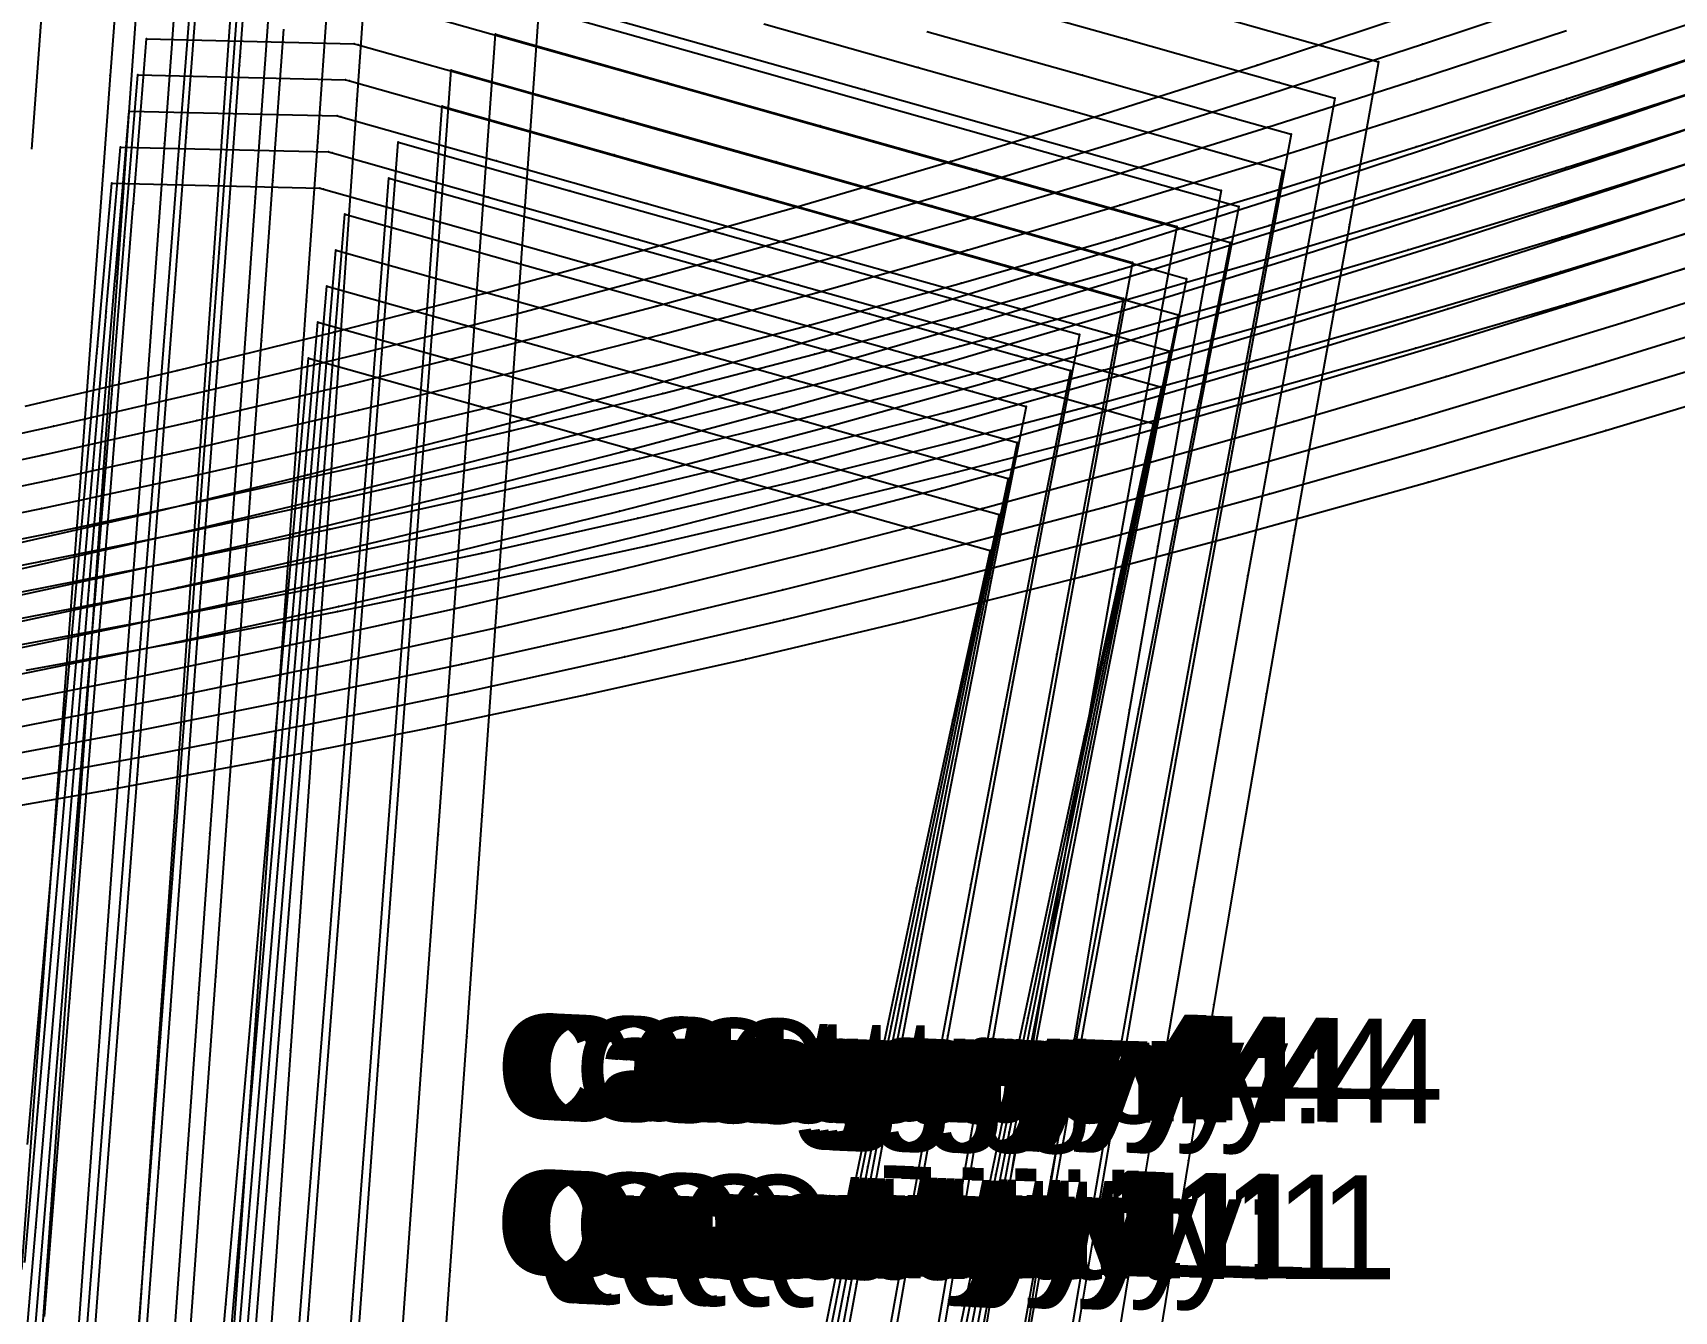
# Model space of a CAD drawing. Extents: x -2408 to 1029, y -526 to 2095.
# Drawn here: x -564.9 to -407.2, y 302.7 to 425.4 of the extents above; entities that cross this region are included whole.
import ezdxf

# ---------------------------------------------------------------- set-up
doc = ezdxf.new("R2010")
doc.units = 0

# ---------------------------------------------------------------- blocks, each defined once
blk = doc.blocks.new(' -30')
at = {"layer": '1'}
for points in [[(-558.667414, 537.089756), (-543.569914, 539.84678), (-528.749644, 542.724333), (-513.751022, 545.815439), (-499.001795, 549.037525), (-484.120965, 552.4791), (-469.455603, 556.064147), (-454.548477, 559.909352), (-439.976174, 563.854919), (-425.180316, 568.021698), (-410.684444, 572.239876), (-396.225231, 576.580882)], [(-49.17873, -110.617033), (-47.835445, -95.310271), (-46.482034, -79.888139), (-45.152162, -64.734236), (-43.79875, -49.312103), (-42.510219, -34.62929), (-42.453512, -33.983098), (-41.078372, -18.313364), (-21.078281, -18.77474), (-20.729411, -18.873252), (-5.712415, -23.113672), (8.657846, -27.17147), (24.045724, -31.516618), (38.944717, -35.723718), (53.244892, -39.761726), (58.995695, -41.385608), (55.712284, -56.319043), (55.553718, -57.041411), (52.400647, -71.40551), (49.123976, -86.499545), (45.992353, -101.231531), (42.847108, -116.353581), (39.802732, -131.2755)]]:
    blk.add_lwpolyline(points, dxfattribs=at)
at = {"layer": '14'}
for points in [[(-566.165581, 522.900442), (-550.766837, 525.602311), (-535.40286, 528.474811), (-520.076764, 531.522738), (-504.791664, 534.750885), (-489.550692, 538.164042), (-474.356923, 541.76701), (-457.184765, 546.089388), (-442.170355, 550.084343), (-423.963504, 555.161139), (-406.897577, 560.120217), (-391.526947, 564.736521)], [(-31.732823, -144.257242), (-30.126929, -125.958065), (-28.588957, -108.432862), (-27.148019, -92.013359), (-25.428021, -72.413963), (-24.001278, -56.156209), (-22.153337, -35.098901), (-22.153361, -35.098894), (-22.153337, -35.098901), (-5.634128, -39.763508), (9.044638, -43.908421), (24.023077, -48.137954), (38.173427, -52.133656), (43.310251, -53.584166), (43.310251, -53.584166), (39.721505, -69.858313), (36.244112, -85.989497), (32.995529, -101.350815), (29.413695, -118.63581), (26.177079, -134.609324)]]:
    blk.add_lwpolyline(points, dxfattribs=at)
at = {"layer": '2'}
for p in [(-41.078372, -18.313364), (-21.078281, -18.77474), (-22.153361, -35.098894), (58.995695, -41.385608), (43.310251, -53.584166)]:
    blk.add_point(p, dxfattribs=at)
at = {"layer": '3'}
for p in [(-410.684444, 572.239876), (-425.180316, 568.021698), (-439.976174, 563.854919), (-454.548477, 559.909352), (-406.897577, 560.120217), (-469.455603, 556.064147), (-423.963504, 555.161139), (-484.120965, 552.4791), (-499.001795, 549.037525), (-442.170355, 550.084343), (-513.751022, 545.815439), (-457.184765, 546.089388), (-528.749644, 542.724333), (-474.356923, 541.76701), (-543.569914, 539.84678), (-489.550692, 538.164042), (-504.791664, 534.750885), (-520.076764, 531.522738), (-535.40286, 528.474811), (-550.766837, 525.602311), (-20.729411, -18.873252), (-5.712415, -23.113672), (8.657846, -27.17147), (24.045724, -31.516618), (-42.510219, -34.62929), (-42.453512, -33.983098), (-22.153337, -35.098901), (-22.153337, -35.098901), (38.944717, -35.723718), (-5.634128, -39.763508), (53.244892, -39.761726), (9.044638, -43.908421), (24.023077, -48.137954), (-43.79875, -49.312103), (38.173427, -52.133656), (43.310251, -53.584166), (-24.001278, -56.156209), (55.712284, -56.319043), (55.553718, -57.041411), (-45.152162, -64.734236), (39.721505, -69.858313), (-25.428021, -72.413963), (52.400647, -71.40551), (-46.482034, -79.888139), (36.244112, -85.989497), (49.123976, -86.499545), (-27.148019, -92.013359), (-47.835445, -95.310271), (32.995529, -101.350815), (45.992353, -101.231531), (-28.588957, -108.432862), (42.847108, -116.353581), (29.413695, -118.63581), (-30.126929, -125.958065)]:
    blk.add_point(p, dxfattribs=at)
at = {"layer": '4'}
for p in [(-20.729411, -18.873252), (-42.510219, -34.62929), (-22.153337, -35.098901), (-22.153337, -35.098901), (43.310251, -53.584166), (55.553718, -57.041411)]:
    blk.add_point(p, dxfattribs=at)
at = {"layer": '1'}
for s, p in [('Category: 4', (-4.19101, -108.154008)), ('Quantity: 1', (-4.19101, -123.154008))]:
    blk.add_text(s, height=10, dxfattribs=at).set_placement(p)
blk = doc.blocks.new(' -31')
at = {"layer": '1'}
for points in [[(-559.979017, 539.387488), (-544.915761, 542.200264), (-529.85457, 545.188645), (-514.889655, 548.337808), (-499.902464, 551.677656), (-484.878721, 555.219943), (-469.97898, 558.931053), (-455.304402, 562.781466), (-440.500104, 566.855428), (-425.978798, 571.006232), (-411.251189, 575.350242), (-396.56392, 579.82764)], [(-50.266034, -121.902688), (-48.955041, -106.593432), (-47.651656, -91.37302), (-46.340662, -76.063769), (-45.050275, -60.995155), (-43.739282, -45.685904), (-42.492294, -31.124077), (-42.445113, -30.573126), (-41.094108, -14.796619), (-21.104579, -15.257857), (-20.747859, -15.358585), (-5.757848, -19.591386), (8.653214, -23.660706), (24.034585, -28.004016), (38.941121, -32.213245), (53.228509, -36.247642), (58.940167, -37.86047), (55.740627, -52.753525), (55.572562, -53.537273), (52.414447, -68.264418), (49.233438, -83.265534), (46.084742, -98.431307), (43.032189, -113.459165), (40.081799, -128.259863)]]:
    blk.add_lwpolyline(points, dxfattribs=at)
at = {"layer": '14'}
for points in [[(-562.878326, 525.966201), (-547.394831, 528.798939), (-531.94806, 531.806631), (-516.541131, 534.993468), (-501.177216, 538.363629), (-485.859486, 541.921293), (-470.59106, 545.670651), (-454.24103, 549.918212), (-439.194003, 554.031898), (-424.584246, 558.187979), (-407.376708, 563.262602), (-391.867228, 567.987858)], [(-31.729988, -143.603458), (-30.122022, -124.82628), (-28.582067, -106.843302), (-27.139269, -89.994898), (-25.417053, -69.883554), (-23.98847, -53.201133), (-22.13814, -31.593735), (-22.138169, -31.593728), (-22.13814, -31.593735), (-5.618935, -36.258343), (9.059831, -40.403255), (24.03827, -44.632788), (38.188618, -48.628489), (43.325438, -50.078998), (43.325438, -50.078998), (39.718999, -66.82011), (36.22627, -83.413758), (32.964816, -99.215163), (29.899397, -114.353077), (26.672214, -130.625452)]]:
    blk.add_lwpolyline(points, dxfattribs=at)
at = {"layer": '2'}
for p in [(-41.094108, -14.796619), (-21.104579, -15.257857), (-22.138169, -31.593728), (58.940167, -37.86047), (43.325438, -50.078998)]:
    blk.add_point(p, dxfattribs=at)
at = {"layer": '3'}
for p in [(-411.251189, 575.350242), (-425.978798, 571.006232), (-440.500104, 566.855428), (-407.376708, 563.262602), (-455.304402, 562.781466), (-469.97898, 558.931053), (-424.584246, 558.187979), (-484.878721, 555.219943), (-439.194003, 554.031898), (-499.902464, 551.677656), (-454.24103, 549.918212), (-514.889655, 548.337808), (-470.59106, 545.670651), (-529.85457, 545.188645), (-544.915761, 542.200264), (-485.859486, 541.921293), (-501.177216, 538.363629), (-516.541131, 534.993468), (-531.94806, 531.806631), (-547.394831, 528.798939), (-20.747859, -15.358585), (-5.757848, -19.591386), (8.653214, -23.660706), (24.034585, -28.004016), (-42.492294, -31.124077), (-42.445113, -30.573126), (-22.13814, -31.593735), (-22.13814, -31.593735), (38.941121, -32.213245), (-5.618935, -36.258343), (53.228509, -36.247642), (9.059831, -40.403255), (-43.739282, -45.685904), (24.03827, -44.632788), (38.188618, -48.628489), (43.325438, -50.078998), (-23.98847, -53.201133), (55.572562, -53.537273), (55.740627, -52.753525), (-45.050275, -60.995155), (39.718999, -66.82011), (52.414447, -68.264418), (-25.417053, -69.883554), (-46.340662, -76.063769), (36.22627, -83.413758), (49.233438, -83.265534), (-47.651656, -91.37302), (-27.139269, -89.994898), (32.964816, -99.215163), (46.084742, -98.431307), (-48.955041, -106.593432), (-28.582067, -106.843302), (43.032189, -113.459165), (29.899397, -114.353077), (-30.122022, -124.82628)]:
    blk.add_point(p, dxfattribs=at)
at = {"layer": '4'}
for p in [(-20.747859, -15.358585), (-42.492294, -31.124077), (-22.13814, -31.593735), (-22.13814, -31.593735), (43.325438, -50.078998), (55.572562, -53.537273)]:
    blk.add_point(p, dxfattribs=at)
at = {"layer": '1'}
for s, p in [('Category: 4', (-4.208977, -108.146906)), ('Quantity: 1', (-4.208977, -123.146906))]:
    blk.add_text(s, height=10, dxfattribs=at).set_placement(p)
blk = doc.blocks.new(' -32')
at = {"layer": '1'}
for points in [[(-559.080352, 542.086794), (-544.303937, 544.929842), (-529.327109, 547.985798), (-514.646935, 551.156349), (-499.744754, 554.557768), (-484.923849, 558.130065), (-470.109178, 561.89478), (-455.145661, 565.896072), (-440.426945, 570.019091), (-425.752029, 574.287012), (-411.111505, 578.68026), (-396.005886, 583.354368)], [(-51.332135, -133.550329), (-50.072358, -118.484087), (-48.793116, -103.185054), (-47.51648, -87.917185), (-46.235867, -72.60176), (-44.95923, -57.333887), (-43.682595, -42.066017), (-42.474728, -27.620564), (-42.424806, -27.023545), (-41.108546, -11.281784), (-21.130092, -11.741196), (-20.764675, -11.844381), (-5.801602, -16.069574), (8.650107, -20.150372), (23.476521, -24.336977), (37.841183, -28.393194), (52.819822, -32.622784), (58.888459, -34.336414), (55.768012, -49.19112), (55.591455, -50.033154), (52.598794, -64.305917), (49.461769, -79.427373), (46.462076, -94.182575), (43.449411, -109.329358), (40.53186, -124.282474), (37.630841, -139.451019)]]:
    blk.add_lwpolyline(points, dxfattribs=at)
at = {"layer": '14'}
for points in [[(-563.441513, 528.369741), (-547.865121, 531.291418), (-532.326638, 534.391201), (-516.829273, 537.672665), (-501.376174, 541.139395), (-485.970568, 544.794962), (-470.615604, 548.642953), (-455.067111, 552.753933), (-439.921329, 556.958915), (-425.203463, 561.209014), (-407.855049, 566.400333), (-392.207183, 571.23579)], [(-31.184713, -136.462332), (-29.594131, -117.439849), (-28.081377, -99.34813), (-26.675634, -82.536219), (-25.018216, -62.714404), (-23.672104, -46.615646), (-22.122946, -28.08857), (-22.122979, -28.08856), (-22.122946, -28.08857), (-5.603746, -32.753174), (9.075025, -36.898088), (24.053459, -41.12762), (38.203814, -45.123322), (43.340631, -46.57383), (43.340631, -46.57383), (39.716495, -63.781912), (36.20843, -80.83803), (32.934106, -97.079513), (29.857944, -112.638751), (26.62104, -129.363704)]]:
    blk.add_lwpolyline(points, dxfattribs=at)
at = {"layer": '2'}
for p in [(-41.108546, -11.281784), (-21.130092, -11.741196), (-22.122979, -28.08856), (58.888459, -34.336414), (43.340631, -46.57383)]:
    blk.add_point(p, dxfattribs=at)
at = {"layer": '3'}
for p in [(-411.111505, 578.68026), (-425.752029, 574.287012), (-440.426945, 570.019091), (-407.855049, 566.400333), (-455.145661, 565.896072), (-470.109178, 561.89478), (-425.203463, 561.209014), (-484.923849, 558.130065), (-439.921329, 556.958915), (-499.744754, 554.557768), (-455.067111, 552.753933), (-514.646935, 551.156349), (-529.327109, 547.985798), (-470.615604, 548.642953), (-544.303937, 544.929842), (-485.970568, 544.794962), (-501.376174, 541.139395), (-516.829273, 537.672665), (-532.326638, 534.391201), (-547.865121, 531.291418), (-20.764675, -11.844381), (-5.801602, -16.069574), (8.650107, -20.150372), (23.476521, -24.336977), (-42.474728, -27.620564), (-42.424806, -27.023545), (-22.122946, -28.08857), (-22.122946, -28.08857), (37.841183, -28.393194), (-5.603746, -32.753174), (52.819822, -32.622784), (9.075025, -36.898088), (-43.682595, -42.066017), (24.053459, -41.12762), (38.203814, -45.123322), (-23.672104, -46.615646), (43.340631, -46.57383), (55.591455, -50.033154), (55.768012, -49.19112), (-44.95923, -57.333887), (-25.018216, -62.714404), (39.716495, -63.781912), (52.598794, -64.305917), (-46.235867, -72.60176), (49.461769, -79.427373), (36.20843, -80.83803), (-26.675634, -82.536219), (-47.51648, -87.917185), (46.462076, -94.182575), (32.934106, -97.079513), (-28.081377, -99.34813), (-48.793116, -103.185054), (43.449411, -109.329358), (29.857944, -112.638751), (-29.594131, -117.439849), (-50.072358, -118.484087), (40.53186, -124.282474)]:
    blk.add_point(p, dxfattribs=at)
at = {"layer": '4'}
for p in [(-20.764675, -11.844381), (-42.474728, -27.620564), (-22.122946, -28.08857), (-22.122946, -28.08857), (43.340631, -46.57383), (55.591455, -50.033154)]:
    blk.add_point(p, dxfattribs=at)
at = {"layer": '1'}
for s, p in [('Category: 4', (-4.225945, -108.140815)), ('Quantity: 1', (-4.225945, -123.140815))]:
    blk.add_text(s, height=10, dxfattribs=at).set_placement(p)
blk = doc.blocks.new(' -33')
at = {"layer": '1'}
for points in [[(-559.394069, 544.55936), (-544.493424, 547.499871), (-529.467563, 550.642369), (-514.66381, 553.916632), (-499.714941, 557.407314), (-485.140691, 560.995245), (-470.280658, 564.846675), (-455.354853, 568.910384), (-440.591216, 573.115335), (-425.866914, 577.467939), (-411.182583, 581.942757), (-396.535575, 586.537491)], [(-51.066153, -129.493851), (-49.834457, -114.417185), (-48.579557, -99.056469), (-47.358103, -84.105153), (-46.103202, -68.744428), (-44.880903, -53.782761), (-43.626002, -38.422039), (-42.457247, -24.115763), (-42.390193, -23.295006), (-41.121578, -7.766425), (-21.152878, -8.225306), (-20.779974, -8.330604), (-5.841302, -12.548908), (8.648424, -16.64044), (23.46968, -20.825588), (37.840776, -24.883623), (52.80864, -29.11017), (58.841658, -30.813742), (55.679249, -46.192159), (55.610127, -46.528969), (52.572679, -61.329043), (49.499846, -76.472752), (46.518623, -91.477443), (43.569155, -106.645737), (40.676203, -121.806425), (37.835104, -136.995348)]]:
    blk.add_lwpolyline(points, dxfattribs=at)
at = {"layer": '14'}
for points in [[(-560.081877, 531.500329), (-544.422408, 534.557207), (-528.802823, 537.79622), (-513.226389, 541.220273), (-497.696293, 544.83229), (-482.215802, 548.635178), (-466.788106, 552.631858), (-452.056865, 556.645528), (-436.889886, 560.966422), (-422.215828, 565.304088), (-405.021057, 570.560294), (-389.645603, 575.405498)], [(-31.181181, -135.647478), (-29.588555, -116.152795), (-28.073854, -97.61197), (-26.666302, -80.382715), (-25.006752, -60.068841), (-23.658908, -43.570445), (-22.107754, -24.583404), (-22.10779, -24.583392), (-22.107754, -24.583404), (-5.588556, -29.248006), (9.09021, -33.392919), (24.068649, -37.622451), (38.218999, -41.618152), (43.355823, -43.068662), (43.355823, -43.068662), (39.713993, -60.743711), (36.625294, -76.080855), (33.396441, -92.420466), (30.344342, -108.168777), (27.11849, -125.170213), (24.358295, -140.0522)]]:
    blk.add_lwpolyline(points, dxfattribs=at)
at = {"layer": '2'}
for p in [(-41.121578, -7.766425), (-21.152878, -8.225306), (-22.10779, -24.583392), (58.841658, -30.813742), (43.355823, -43.068662)]:
    blk.add_point(p, dxfattribs=at)
at = {"layer": '3'}
for p in [(-411.182583, 581.942757), (-425.866914, 577.467939), (-440.591216, 573.115335), (-405.021057, 570.560294), (-455.354853, 568.910384), (-470.280658, 564.846675), (-422.215828, 565.304088), (-485.140691, 560.995245), (-436.889886, 560.966422), (-499.714941, 557.407314), (-452.056865, 556.645528), (-514.66381, 553.916632), (-466.788106, 552.631858), (-529.467563, 550.642369), (-544.493424, 547.499871), (-482.215802, 548.635178), (-497.696293, 544.83229), (-513.226389, 541.220273), (-528.802823, 537.79622), (-544.422408, 534.557207), (-20.779974, -8.330604), (-5.841302, -12.548908), (8.648424, -16.64044), (23.46968, -20.825588), (-42.390193, -23.295006), (-42.457247, -24.115763), (-22.107754, -24.583404), (-22.107754, -24.583404), (37.840776, -24.883623), (-5.588556, -29.248006), (52.80864, -29.11017), (9.09021, -33.392919), (24.068649, -37.622451), (-43.626002, -38.422039), (38.218999, -41.618152), (-23.658908, -43.570445), (43.355823, -43.068662), (55.610127, -46.528969), (55.679249, -46.192159), (-44.880903, -53.782761), (-25.006752, -60.068841), (39.713993, -60.743711), (52.572679, -61.329043), (-46.103202, -68.744428), (36.625294, -76.080855), (49.499846, -76.472752), (-26.666302, -80.382715), (-47.358103, -84.105153), (33.396441, -92.420466), (46.518623, -91.477443), (-28.073854, -97.61197), (-48.579557, -99.056469), (43.569155, -106.645737), (30.344342, -108.168777), (-49.834457, -114.417185), (-29.588555, -116.152795), (40.676203, -121.806425), (27.11849, -125.170213)]:
    blk.add_point(p, dxfattribs=at)
at = {"layer": '4'}
for p in [(-20.779974, -8.330604), (-42.457247, -24.115763), (-22.107754, -24.583404), (-22.107754, -24.583404), (43.355823, -43.068662), (55.610127, -46.528969)]:
    blk.add_point(p, dxfattribs=at)
at = {"layer": '1'}
for s, p in [('Category: 4', (-4.241109, -108.132156)), ('Quantity: 1', (-4.241109, -123.132156))]:
    blk.add_text(s, height=10, dxfattribs=at).set_placement(p)
blk = doc.blocks.new(' -34')
at = {"layer": '1'}
for points in [[(-572.11953, 544.653666), (-557.260277, 547.514416), (-542.397202, 550.548084), (-527.605879, 553.741685), (-512.839007, 557.107352), (-498.125376, 560.641724), (-483.576454, 564.319484), (-468.950999, 568.203136), (-454.080786, 572.34349), (-439.550443, 576.567813), (-425.142597, 580.902553), (-410.686819, 585.376287), (-396.269689, 589.97212)], [(-50.933465, -126.958359), (-49.736135, -111.966576), (-48.490324, -96.367776), (-47.296939, -81.425406), (-46.051128, -65.82661), (-44.857406, -50.88001), (-43.611595, -35.281215), (-42.440019, -20.611899), (-42.394751, -20.045115), (-41.133461, -4.252506), (-21.17378, -4.709947), (-20.79386, -4.817227), (-6.241562, -8.926429), (8.313027, -13.036277), (23.129162, -17.219979), (37.506632, -21.279813), (52.510825, -25.516618), (58.796878, -27.291641), (55.731482, -42.51563), (55.629144, -43.024883), (52.73952, -57.404285), (49.778041, -72.298983), (46.85886, -87.280642), (44.014208, -102.198145), (41.231518, -117.066064), (38.488397, -132.00255)]]:
    blk.add_lwpolyline(points, dxfattribs=at)
at = {"layer": '14'}
for points in [[(-564.561326, 533.156303), (-548.800057, 536.258498), (-533.079135, 539.545409), (-517.401782, 543.0193), (-501.771298, 546.682419), (-486.190923, 550.537026), (-470.663901, 554.585382), (-452.853805, 559.489822), (-437.587211, 563.90455), (-422.804921, 568.338224), (-405.470242, 573.712695), (-389.958744, 578.668471)], [(-31.177647, -134.832638), (-29.582974, -114.865739), (-28.066328, -95.875805), (-26.656968, -78.229211), (-24.995285, -57.423283), (-23.645709, -40.525248), (-22.092559, -21.078238), (-22.092597, -21.078227), (-22.092559, -21.078238), (-5.573364, -25.742841), (9.105403, -29.887754), (24.083841, -34.117287), (38.234189, -38.112988), (43.37101, -39.563496), (43.37101, -39.563496), (40.044639, -56.033036), (36.609257, -73.447561), (33.367567, -90.218267), (30.304626, -106.381818), (27.068834, -123.83125), (24.301558, -139.105118)]]:
    blk.add_lwpolyline(points, dxfattribs=at)
at = {"layer": '2'}
for p in [(-41.133461, -4.252506), (-21.17378, -4.709947), (-22.092597, -21.078227), (58.796878, -27.291641), (43.37101, -39.563496)]:
    blk.add_point(p, dxfattribs=at)
at = {"layer": '3'}
for p in [(-410.686819, 585.376287), (-425.142597, 580.902553), (-439.550443, 576.567813), (-405.470242, 573.712695), (-454.080786, 572.34349), (-468.950999, 568.203136), (-422.804921, 568.338224), (-483.576454, 564.319484), (-437.587211, 563.90455), (-498.125376, 560.641724), (-452.853805, 559.489822), (-512.839007, 557.107352), (-527.605879, 553.741685), (-470.663901, 554.585382), (-542.397202, 550.548084), (-486.190923, 550.537026), (-557.260277, 547.514416), (-501.771298, 546.682419), (-517.401782, 543.0193), (-533.079135, 539.545409), (-548.800057, 536.258498), (-20.79386, -4.817227), (-6.241562, -8.926429), (8.313027, -13.036277), (23.129162, -17.219979), (-42.394751, -20.045115), (-42.440019, -20.611899), (-22.092559, -21.078238), (-22.092559, -21.078238), (37.506632, -21.279813), (-5.573364, -25.742841), (52.510825, -25.516618), (9.105403, -29.887754), (24.083841, -34.117287), (-43.611595, -35.281215), (38.234189, -38.112988), (-23.645709, -40.525248), (43.37101, -39.563496), (55.731482, -42.51563), (55.629144, -43.024883), (-44.857406, -50.88001), (40.044639, -56.033036), (-24.995285, -57.423283), (52.73952, -57.404285), (-46.051128, -65.82661), (49.778041, -72.298983), (36.609257, -73.447561), (-26.656968, -78.229211), (-47.296939, -81.425406), (46.85886, -87.280642), (33.367567, -90.218267), (-28.066328, -95.875805), (-48.490324, -96.367776), (44.014208, -102.198145), (30.304626, -106.381818), (-49.736135, -111.966576), (-29.582974, -114.865739), (41.231518, -117.066064), (27.068834, -123.83125)]:
    blk.add_point(p, dxfattribs=at)
at = {"layer": '4'}
for p in [(-20.79386, -4.817227), (-42.440019, -20.611899), (-22.092559, -21.078238), (-22.092559, -21.078238), (43.37101, -39.563496), (55.629144, -43.024883)]:
    blk.add_point(p, dxfattribs=at)
at = {"layer": '1'}
for s, p in [('Category: 4', (-4.255736, -108.120382)), ('Quantity: 1', (-4.255736, -123.120382))]:
    blk.add_text(s, height=10, dxfattribs=at).set_placement(p)
blk = doc.blocks.new(' -35')
at = {"layer": '1'}
for points in [[(-570.948097, 547.351505), (-556.186379, 550.279823), (-541.434487, 553.377812), (-526.742249, 556.636891), (-512.0854, 560.06372), (-497.471724, 563.658783), (-482.900685, 567.425697), (-468.376014, 571.365136), (-453.663837, 575.541579), (-439.233095, 579.81136), (-424.572947, 584.296552), (-410.216755, 588.811522), (-395.898749, 593.445238)], [(-56.592683, -198.490496), (-55.373895, -182.88917), (-54.207329, -167.956315), (-52.988542, -152.354986), (-51.849061, -137.768841), (-50.630274, -122.167512), (-49.489065, -107.559232), (-48.310904, -92.47795), (-47.133816, -77.410409), (-45.915028, -61.809078), (-44.773956, -47.202583), (-43.555167, -31.601251), (-42.422895, -17.107345), (-42.381818, -16.581568), (-41.144147, -0.738535)], [(-20.806429, -1.304221), (-6.275192, -5.407475), (8.313011, -9.526815), (23.124378, -13.709171), (37.507786, -17.770683), (52.502326, -22.004762), (58.756061, -23.770659), (55.756293, -38.971197), (55.648026, -39.520757), (52.844687, -53.75072), (49.963104, -68.536078), (47.10185, -83.520919), (44.333822, -98.328026), (41.556536, -113.460255), (38.886031, -128.285221), (36.208045, -143.475716), (33.655547, -158.321491), (31.118014, -173.519019), (28.712998, -188.389392), (26.325745, -203.609995), (24.056845, -218.501739)]]:
    blk.add_lwpolyline(points, dxfattribs=at)
at = {"layer": '14'}
for points in [[(-559.869285, 536.58111), (-544.226004, 539.794431), (-528.624284, 543.191674), (-513.067332, 546.774372), (-497.558298, 550.54407), (-482.100355, 554.50231), (-466.696671, 558.650632), (-451.818854, 562.854263), (-436.681701, 567.316264), (-422.040011, 571.785587), (-404.887031, 577.190707), (-389.552192, 582.164579)], [(-31.174118, -134.017812), (-29.577398, -113.578688), (-28.058805, -94.139643), (-26.647636, -76.075707), (-24.98382, -54.777714), (-23.632513, -37.480046), (-22.077365, -17.573072), (-22.077408, -17.573059), (-22.077365, -17.573072), (-5.558174, -22.237673), (9.120592, -26.382586), (24.099031, -30.612118), (38.24938, -34.607819), (43.386202, -36.058328), (43.386202, -36.058328), (40.043662, -52.951803), (37.02161, -68.57567), (33.828265, -85.406051), (30.791464, -101.730565), (27.568443, -119.432863), (24.802116, -134.981179)]]:
    blk.add_lwpolyline(points, dxfattribs=at)
at = {"layer": '2'}
for p in [(-22.077408, -17.573059), (58.756061, -23.770659), (43.386202, -36.058328)]:
    blk.add_point(p, dxfattribs=at)
at = {"layer": '3'}
for p in [(-410.216755, 588.811522), (-424.572947, 584.296552), (-439.233095, 579.81136), (-404.887031, 577.190707), (-453.663837, 575.541579), (-468.376014, 571.365136), (-422.040011, 571.785587), (-482.900685, 567.425697), (-436.681701, 567.316264), (-497.471724, 563.658783), (-451.818854, 562.854263), (-512.0854, 560.06372), (-466.696671, 558.650632), (-526.742249, 556.636891), (-482.100355, 554.50231), (-541.434487, 553.377812), (-497.558298, 550.54407), (-556.186379, 550.279823), (-513.067332, 546.774372), (-528.624284, 543.191674), (-544.226004, 539.794431), (-6.275192, -5.407475), (8.313011, -9.526815), (23.124378, -13.709171), (-42.422895, -17.107345), (-42.381818, -16.581568), (-22.077365, -17.573072), (-22.077365, -17.573072), (37.507786, -17.770683), (52.502326, -22.004762), (-5.558174, -22.237673), (9.120592, -26.382586), (24.099031, -30.612118), (-43.555167, -31.601251), (38.24938, -34.607819), (43.386202, -36.058328), (-23.632513, -37.480046), (55.756293, -38.971197), (55.648026, -39.520757), (-44.773956, -47.202583), (40.043662, -52.951803), (-24.98382, -54.777714), (52.844687, -53.75072), (-45.915028, -61.809078), (37.02161, -68.57567), (49.963104, -68.536078), (-26.647636, -76.075707), (-47.133816, -77.410409), (47.10185, -83.520919), (33.828265, -85.406051), (-48.310904, -92.47795), (-28.058805, -94.139643), (44.333822, -98.328026), (30.791464, -101.730565), (-49.489065, -107.559232), (41.556536, -113.460255), (-29.577398, -113.578688), (27.568443, -119.432863), (-50.630274, -122.167512)]:
    blk.add_point(p, dxfattribs=at)
at = {"layer": '4'}
for p in [(-42.422895, -17.107345), (-22.077365, -17.573072), (-22.077365, -17.573072), (43.386202, -36.058328), (55.648026, -39.520757)]:
    blk.add_point(p, dxfattribs=at)
at = {"layer": '1'}
for s, p in [('Category: 4', (-4.269614, -108.114896)), ('Quantity: 1', (-4.269614, -123.114896))]:
    blk.add_text(s, height=10, dxfattribs=at).set_placement(p)
blk = doc.blocks.new(' -36')
at = {"layer": '1'}
for points in [[(-572.00838, 549.618569), (-557.169704, 552.624434), (-542.316224, 555.808685), (-527.549605, 559.150774), (-512.790974, 562.669375), (-498.105339, 566.350984), (-483.388795, 570.225281), (-468.793992, 574.252445), (-453.947079, 578.537024), (-439.448087, 582.895372), (-425.078405, 587.357134), (-410.654085, 591.957429), (-396.268416, 596.676349)], [(-57.613508, -212.513101), (-56.461324, -197.442908), (-55.280878, -182.003064), (-54.128693, -166.932872), (-52.948248, -151.493047), (-51.778758, -136.196494), (-50.598314, -120.756668), (-49.42689, -105.434828), (-48.246445, -89.995), (-47.084343, -74.795094), (-45.863193, -58.822854), (-44.721266, -43.886838), (-43.54082, -28.447007), (-42.405849, -13.601936), (-42.368159, -13.108987), (-41.15366, 2.776274)], [(-5.822601, -2.025819), (8.862349, -6.172478), (23.669394, -10.353613), (38.606196, -14.571389), (52.891967, -18.60533), (58.717227, -20.250237), (55.69191, -35.88689), (55.666862, -36.016622), (52.774807, -50.995878), (49.889371, -66.110893), (47.093293, -81.064029), (44.322403, -96.200531), (41.607931, -111.30506), (38.935045, -126.45913), (36.319101, -141.613858), (33.764812, -156.788407), (31.305343, -171.832824), (28.897705, -187.031336), (26.559378, -202.258481), (24.291024, -217.478387)]]:
    blk.add_lwpolyline(points, dxfattribs=at)
at = {"layer": '14'}
for points in [[(-564.34111, 538.194123), (-548.59613, 541.452686), (-532.893195, 544.898144), (-517.235502, 548.531362), (-501.626248, 552.353208), (-486.068632, 556.364546), (-470.56585, 560.566246), (-452.610645, 565.692518), (-437.374367, 570.249362), (-422.625057, 574.815658), (-405.333042, 580.34016), (-389.86307, 585.425591)], [(-32.265404, -147.52281), (-30.630784, -126.142524), (-29.054833, -105.529608), (-27.566889, -86.067783), (-26.196284, -68.140729), (-24.972356, -52.132153), (-23.619317, -34.434848), (-22.062171, -14.067905), (-22.062218, -14.067892), (-22.062171, -14.067905), (-5.542985, -18.732506), (9.135781, -22.877419), (24.11422, -27.106952), (38.26457, -31.102653), (43.401394, -32.553163), (43.401394, -32.553163), (40.042686, -49.870573), (37.007367, -65.886242), (33.80124, -83.138451), (30.753515, -99.871875), (28.068428, -114.910471), (25.304529, -130.719051)]]:
    blk.add_lwpolyline(points, dxfattribs=at)
at = {"layer": '2'}
for p in [(-22.062218, -14.067892), (58.717227, -20.250237), (43.401394, -32.553163)]:
    blk.add_point(p, dxfattribs=at)
at = {"layer": '3'}
for p in [(-410.654085, 591.957429), (-425.078405, 587.357134), (-439.448087, 582.895372), (-405.333042, 580.34016), (-453.947079, 578.537024), (-468.793992, 574.252445), (-422.625057, 574.815658), (-483.388795, 570.225281), (-437.374367, 570.249362), (-498.105339, 566.350984), (-452.610645, 565.692518), (-512.790974, 562.669375), (-470.56585, 560.566246), (-527.549605, 559.150774), (-542.316224, 555.808685), (-486.068632, 556.364546), (-557.169704, 552.624434), (-501.626248, 552.353208), (-517.235502, 548.531362), (-532.893195, 544.898144), (-548.59613, 541.452686), (8.862349, -6.172478), (23.669394, -10.353613), (-42.405849, -13.601936), (-42.368159, -13.108987), (-22.062171, -14.067905), (-22.062171, -14.067905), (38.606196, -14.571389), (-5.542985, -18.732506), (52.891967, -18.60533), (9.135781, -22.877419), (24.11422, -27.106952), (-43.54082, -28.447007), (38.26457, -31.102653), (43.401394, -32.553163), (-23.619317, -34.434848), (55.666862, -36.016622), (55.69191, -35.88689), (-44.721266, -43.886838), (40.042686, -49.870573), (52.774807, -50.995878), (-24.972356, -52.132153), (-45.863193, -58.822854), (37.007367, -65.886242), (49.889371, -66.110893), (-26.196284, -68.140729), (-47.084343, -74.795094), (47.093293, -81.064029), (33.80124, -83.138451), (-27.566889, -86.067783), (-48.246445, -89.995), (44.322403, -96.200531), (30.753515, -99.871875), (-49.42689, -105.434828), (-29.054833, -105.529608), (41.607931, -111.30506), (28.068428, -114.910471), (-50.598314, -120.756668), (-30.630784, -126.142524)]:
    blk.add_point(p, dxfattribs=at)
at = {"layer": '4'}
for p in [(-42.405849, -13.601936), (-22.062171, -14.067905), (-22.062171, -14.067905), (43.401394, -32.553163), (55.666862, -36.016622)]:
    blk.add_point(p, dxfattribs=at)
at = {"layer": '1'}
for s, p in [('Category: 4', (-4.283047, -108.107388)), ('Quantity: 1', (-4.283047, -123.107388))]:
    blk.add_text(s, height=10, dxfattribs=at).set_placement(p)
blk = doc.blocks.new(' -37')
at = {"layer": '1'}
for points in [[(-570.845236, 552.325627), (-556.097707, 555.399624), (-541.362303, 558.645732), (-526.688375, 562.053785), (-512.046931, 565.630714), (-497.454778, 569.373538), (-482.723423, 573.336234), (-468.222901, 577.419735), (-453.541508, 581.736397), (-439.135533, 586.141028), (-424.52294, 590.752445), (-410.191594, 595.394919), (-395.898429, 600.152824)], [(-53.476561, -1.329734), (-53.944831, -7.625204), (-54.594904, -16.364777), (-55.708602, -31.337396), (-56.846135, -46.630441), (-57.959834, -61.60306), (-59.073531, -76.575659), (-60.22429, -92.046513), (-61.337987, -107.019113), (-62.474733, -122.301583)], [(-61.551281, -266.065857), (-60.427986, -251.060959), (-59.297045, -235.953924), (-58.173751, -220.949029), (-57.032149, -205.699593), (-55.908856, -190.694718), (-54.777913, -175.587665), (-53.654619, -160.582767), (-52.507005, -145.253002), (-51.383711, -130.248104), (-50.24211, -114.998673), (-49.118816, -99.993788), (-47.979797, -84.778843), (-46.856502, -69.773948), (-45.731105, -54.740979), (-44.607811, -39.736089), (-43.479664, -24.666378), (-42.388992, -10.097288), (-42.331442, -9.328492), (-41.162224, 6.289848)], [(8.863781, -2.663426), (23.666695, -6.843395), (38.608525, -11.06259), (53.271332, -15.202996), (58.681045, -16.730562), (55.715305, -32.356891), (55.68583, -32.512519), (52.88021, -47.327234), (50.074734, -62.303112), (47.338859, -77.203698), (44.64328, -92.199798), (41.986578, -107.255889), (39.385266, -122.268588), (36.823153, -137.365751), (34.332813, -152.39731), (31.917978, -167.386059), (29.566758, -182.439997), (27.285612, -197.504728), (25.054684, -212.689494)]]:
    blk.add_lwpolyline(points, dxfattribs=at)
at = {"layer": '14'}
for points in [[(-559.651488, 541.66481), (-544.02522, 545.034202), (-528.442214, 548.589263), (-512.905572, 552.330166), (-497.418413, 556.257082), (-481.983801, 560.370195), (-466.604857, 564.669676), (-451.575449, 569.067903), (-436.468919, 573.670386), (-421.860402, 578.270696), (-404.750193, 583.82387), (-389.456867, 588.925581)], [(-32.263274, -147.031358), (-30.62656, -125.168242), (-29.048593, -104.089861), (-27.558744, -84.188556), (-26.186385, -65.856678), (-24.96089, -49.486595), (-23.606118, -31.389651), (-22.046978, -10.562739), (-22.047026, -10.562725), (-22.046978, -10.562739), (-5.527792, -15.22734), (9.150974, -19.372252), (24.129413, -23.601785), (38.279761, -27.597486), (43.416581, -29.047995), (43.416581, -29.047995), (40.041705, -46.789342), (36.993118, -63.196825), (33.774211, -80.870858), (30.715561, -98.013203), (28.02194, -113.419096), (25.250465, -129.613555)]]:
    blk.add_lwpolyline(points, dxfattribs=at)
at = {"layer": '2'}
for p in [(-22.047026, -10.562725), (58.681045, -16.730562), (43.416581, -29.047995)]:
    blk.add_point(p, dxfattribs=at)
at = {"layer": '3'}
for p in [(-410.191594, 595.394919), (-424.52294, 590.752445), (-439.135533, 586.141028), (-404.750193, 583.82387), (-453.541508, 581.736397), (-468.222901, 577.419735), (-421.860402, 578.270696), (-482.723423, 573.336234), (-436.468919, 573.670386), (-497.454778, 569.373538), (-451.575449, 569.067903), (-512.046931, 565.630714), (-466.604857, 564.669676), (-526.688375, 562.053785), (-481.983801, 560.370195), (-541.362303, 558.645732), (-556.097707, 555.399624), (-497.418413, 556.257082), (-512.905572, 552.330166), (-528.442214, 548.589263), (-544.02522, 545.034202), (-53.944831, -7.625204), (23.666695, -6.843395), (-42.331442, -9.328492), (-42.388992, -10.097288), (-22.046978, -10.562739), (-22.046978, -10.562739), (38.608525, -11.06259), (-5.527792, -15.22734), (53.271332, -15.202996), (-54.594904, -16.364777), (9.150974, -19.372252), (24.129413, -23.601785), (-43.479664, -24.666378), (38.279761, -27.597486), (43.416581, -29.047995), (-55.708602, -31.337396), (-23.606118, -31.389651), (55.68583, -32.512519), (55.715305, -32.356891), (-44.607811, -39.736089), (-56.846135, -46.630441), (40.041705, -46.789342), (52.88021, -47.327234), (-24.96089, -49.486595), (-45.731105, -54.740979), (-57.959834, -61.60306), (50.074734, -62.303112), (36.993118, -63.196825), (-26.186385, -65.856678), (-46.856502, -69.773948), (-59.073531, -76.575659), (47.338859, -77.203698), (33.774211, -80.870858), (-47.979797, -84.778843), (-27.558744, -84.188556), (-60.22429, -92.046513), (44.64328, -92.199798), (30.715561, -98.013203), (-49.118816, -99.993788), (-29.048593, -104.089861), (-61.337987, -107.019113), (41.986578, -107.255889), (28.02194, -113.419096), (-50.24211, -114.998673), (39.385266, -122.268588), (-30.62656, -125.168242)]:
    blk.add_point(p, dxfattribs=at)
at = {"layer": '4'}
for p in [(-53.944831, -7.625204), (-42.388992, -10.097288), (-22.046978, -10.562739), (-22.046978, -10.562739), (43.416581, -29.047995), (55.68583, -32.512519)]:
    blk.add_point(p, dxfattribs=at)
at = {"layer": '1'}
for s, p in [('Category: 4', (-4.295907, -108.102234)), ('Quantity: 1', (-4.295907, -123.102234))]:
    blk.add_text(s, height=10, dxfattribs=at).set_placement(p)
blk = doc.blocks.new(' -38')
at = {"layer": '1'}
for points in [[(-571.896253, 554.584631), (-557.075061, 557.73593), (-542.236059, 561.069564), (-527.491154, 564.560448), (-512.745739, 568.23069), (-498.085054, 572.059867), (-483.200739, 576.134396), (-468.633512, 580.305464), (-453.814995, 584.732417), (-439.344134, 589.225314), (-425.018829, 593.811516), (-410.622658, 598.538997)], [(-48.494272, 0.917298), (-48.857384, -4.072174), (-49.587228, -14.100939), (-50.709849, -29.526795), (-51.811228, -44.66076), (-52.933849, -60.086616), (-54.056117, -75.50762), (-55.178737, -90.933475), (-56.286828, -106.159682), (-57.409448, -121.585519), (-58.532069, -137.011376), (-59.655531, -152.448799), (-60.778149, -167.874637), (-61.897461, -183.255028), (-63.02008, -198.680873)], [(-62.506484, -281.132614), (-61.374045, -265.691257), (-60.261109, -250.515838), (-59.128669, -235.074469), (-58.019185, -219.94611), (-56.886746, -204.504754), (-55.756917, -189.098967), (-54.624477, -173.65759), (-53.504059, -158.380151), (-52.371619, -142.938777), (-51.270158, -127.919824), (-50.137718, -112.478447), (-49.024783, -97.30303), (-47.892343, -81.861652), (-46.767913, -66.529503), (-45.668068, -51.532587), (-44.535628, -36.091211), (-43.432143, -21.044655), (-42.372184, -6.591618), (-42.309999, -5.743686), (-41.169786, 9.803658)], [(23.66431, -3.333265), (38.611173, -7.553882), (53.264699, -11.691667), (58.647547, -13.211647), (55.738115, -28.828932), (55.704756, -29.008408), (52.984824, -43.641252), (50.259485, -58.458695), (47.585293, -73.286116), (44.965339, -88.122595), (42.393509, -102.952028), (39.862871, -117.80398), (37.329448, -132.976589), (34.90376, -147.846083), (32.483047, -163.092282), (30.189243, -177.982696), (27.962779, -192.883327), (25.769479, -208.018841), (23.669796, -222.93785)]]:
    blk.add_lwpolyline(points, dxfattribs=at)
at = {"layer": '14'}
for points in [[(-564.115589, 543.234994), (-548.387713, 546.649551), (-532.703591, 550.25314), (-517.066383, 554.045238), (-501.479173, 558.025336), (-485.94512, 562.192911), (-470.467309, 566.547455), (-452.362116, 571.900189), (-437.156952, 576.598504), (-422.441423, 581.296733), (-405.193059, 586.970376), (-389.765498, 592.184611)], [(-61.34706, -0.720636), (-62.361532, -14.660421)], [(-32.261145, -146.539893), (-30.62234, -124.19398), (-29.042355, -102.650114), (-27.5506, -82.309318), (-26.176487, -63.572616), (-24.949425, -46.84103), (-23.592922, -28.344451), (-22.031784, -7.057573), (-22.031837, -7.057558), (-22.031784, -7.057573), (-5.512603, -11.722172), (9.166163, -15.867085), (24.144602, -20.096617), (38.294951, -24.092318), (43.431773, -25.542827), (43.431773, -25.542827), (40.040729, -43.708109), (36.978875, -60.507395), (34.234742, -75.848798), (31.204347, -93.116177), (28.523666, -108.701411), (25.755927, -125.138021), (22.951926, -142.205006)]]:
    blk.add_lwpolyline(points, dxfattribs=at)
at = {"layer": '2'}
for p in [(-22.031837, -7.057558), (58.647547, -13.211647), (43.431773, -25.542827)]:
    blk.add_point(p, dxfattribs=at)
at = {"layer": '3'}
for p in [(-425.018829, 593.811516), (-439.344134, 589.225314), (-405.193059, 586.970376), (-453.814995, 584.732417), (-422.441423, 581.296733), (-468.633512, 580.305464), (-483.200739, 576.134396), (-437.156952, 576.598504), (-498.085054, 572.059867), (-452.362116, 571.900189), (-512.745739, 568.23069), (-470.467309, 566.547455), (-527.491154, 564.560448), (-485.94512, 562.192911), (-542.236059, 561.069564), (-557.075061, 557.73593), (-501.479173, 558.025336), (-517.066383, 554.045238), (-532.703591, 550.25314), (-548.387713, 546.649551), (-48.857384, -4.072174), (-42.309999, -5.743686), (-42.372184, -6.591618), (-22.031784, -7.057573), (-22.031784, -7.057573), (38.611173, -7.553882), (-5.512603, -11.722172), (53.264699, -11.691667), (-49.587228, -14.100939), (9.166163, -15.867085), (24.144602, -20.096617), (-43.432143, -21.044655), (38.294951, -24.092318), (43.431773, -25.542827), (-23.592922, -28.344451), (-50.709849, -29.526795), (55.704756, -29.008408), (55.738115, -28.828932), (-44.535628, -36.091211), (40.040729, -43.708109), (52.984824, -43.641252), (-51.811228, -44.66076), (-24.949425, -46.84103), (-45.668068, -51.532587), (50.259485, -58.458695), (-52.933849, -60.086616), (36.978875, -60.507395), (-26.176487, -63.572616), (-46.767913, -66.529503), (47.585293, -73.286116), (-54.056117, -75.50762), (34.234742, -75.848798), (-47.892343, -81.861652), (-27.5506, -82.309318), (44.965339, -88.122595), (-55.178737, -90.933475), (31.204347, -93.116177), (-49.024783, -97.30303), (-29.042355, -102.650114), (42.393509, -102.952028), (-56.286828, -106.159682), (28.523666, -108.701411), (-50.137718, -112.478447), (39.862871, -117.80398), (-57.409448, -121.585519), (-30.62234, -124.19398), (25.755927, -125.138021)]:
    blk.add_point(p, dxfattribs=at)
at = {"layer": '4'}
for p in [(-48.857384, -4.072174), (-42.372184, -6.591618), (-22.031784, -7.057573), (-22.031784, -7.057573), (43.431773, -25.542827), (55.704756, -29.008408)]:
    blk.add_point(p, dxfattribs=at)
at = {"layer": '1'}
for s, p in [('Category: 4', (-4.308007, -108.096981)), ('Quantity: 1', (-4.308007, -123.096981))]:
    blk.add_text(s, height=10, dxfattribs=at).set_placement(p)
blk = doc.blocks.new(' -39')
at = {"layer": '1'}
for points in [[(-570.734664, 557.302103), (-556.003023, 560.521278), (-541.283761, 563.915415), (-526.629887, 567.471813), (-512.003611, 571.198773), (-497.434696, 575.08866), (-482.537216, 579.252351), (-468.062453, 583.479151), (-453.412155, 587.935513), (-439.032396, 592.474253), (-424.467741, 597.21107), (-410.162542, 601.980362)], [(-43.770657, -0.525268), (-44.031647, -4.189034), (-45.102091, -19.215729), (-46.197597, -34.594239), (-47.26383, -49.561821), (-48.359335, -64.94033), (-49.45484, -80.31884), (-50.549018, -95.678724), (-51.644522, -111.057234), (-52.725251, -126.228312), (-53.820757, -141.606824), (-54.901841, -156.782888), (-55.997346, -172.161399), (-57.078074, -187.332486), (-58.173579, -202.710995), (-59.27038, -218.107693), (-60.365885, -233.486202), (-61.461389, -248.864711), (-62.536286, -263.953912), (-63.631791, -279.332419), (-64.712761, -294.506884), (-65.808267, -309.885393), (-66.903773, -325.263905)], [(-57.680081, -216.28681), (-56.575588, -200.920725), (-55.482244, -185.709765), (-54.377751, -170.343697), (-53.284437, -155.133151), (-52.179942, -139.767061), (-51.078603, -124.444859), (-49.97411, -109.078779), (-48.89256, -94.031883), (-47.788067, -78.665805), (-46.693746, -63.441231), (-45.589253, -48.075153), (-44.504522, -32.984016), (-43.400029, -17.617933), (-42.355666, -3.08846)], [(23.664394, 0.176167), (38.615382, -4.045614), (53.260467, -8.181015), (58.617048, -9.693578), (55.759781, -25.305817), (55.723538, -25.504255), (52.998302, -40.426886), (50.267, -55.553389), (47.651943, -70.336328), (45.027809, -85.481846), (42.466879, -100.527354), (39.932174, -115.688061), (37.4396, -130.904942), (35.01103, -146.083049), (32.675678, -161.074401), (30.377139, -176.272744), (28.147139, -191.481311), (26.008003, -206.535359), (23.907784, -221.762385)]]:
    blk.add_lwpolyline(points, dxfattribs=at)
at = {"layer": '14'}
for points in [[(-559.428575, 546.751512), (-543.820144, 550.276583), (-528.256667, 553.989034), (-512.741165, 557.887681), (-497.276656, 561.971339), (-481.866162, 566.238825), (-466.512703, 570.688954), (-451.326761, 575.286543), (-436.251662, 580.028849), (-421.677097, 584.759452), (-404.610617, 590.459789), (-389.359678, 595.688485)], [(-56.267056, 2.784563), (-57.281533, -11.456452), (-58.446035, -27.803522), (-59.550186, -43.303404), (-60.819717, -61.124854), (-62.225442, -80.858185), (-63.738177, -102.093688), (-64.791704, -116.882931), (-65.871173, -132.036323), (-66.967937, -147.432511)], [(-31.707324, -138.373087), (-30.618118, -123.219702), (-29.036116, -101.210363), (-27.542457, -80.430079), (-26.166589, -61.288554), (-24.937961, -44.195469), (-23.579726, -25.29925), (-22.016592, -3.552407), (-22.016647, -3.552391), (-22.016592, -3.552407), (-5.497414, -8.217005), (9.181352, -12.361918), (24.159791, -16.591451), (38.310141, -20.587152), (43.446965, -22.037661), (43.446965, -22.037661), (40.366849, -38.819312), (37.38976, -55.420508), (34.691014, -70.7531), (31.691209, -88.121501), (29.025229, -103.868366), (26.262827, -120.531458), (23.455213, -137.884586)]]:
    blk.add_lwpolyline(points, dxfattribs=at)
at = {"layer": '2'}
for p in [(-22.016647, -3.552391), (58.617048, -9.693578), (43.446965, -22.037661)]:
    blk.add_point(p, dxfattribs=at)
at = {"layer": '3'}
for p in [(-424.467741, 597.21107), (-439.032396, 592.474253), (-404.610617, 590.459789), (-453.412155, 587.935513), (-468.062453, 583.479151), (-421.677097, 584.759452), (-482.537216, 579.252351), (-436.251662, 580.028849), (-497.434696, 575.08866), (-451.326761, 575.286543), (-512.003611, 571.198773), (-466.512703, 570.688954), (-526.629887, 567.471813), (-481.866162, 566.238825), (-541.283761, 563.915415), (-497.276656, 561.971339), (-556.003023, 560.521278), (-512.741165, 557.887681), (-528.256667, 553.989034), (-543.820144, 550.276583), (-44.031647, -4.189034), (-22.016592, -3.552407), (-22.016592, -3.552407), (38.615382, -4.045614), (-5.497414, -8.217005), (53.260467, -8.181015), (-57.281533, -11.456452), (9.181352, -12.361918), (24.159791, -16.591451), (-43.400029, -17.617933), (-45.102091, -19.215729), (38.310141, -20.587152), (43.446965, -22.037661), (-23.579726, -25.29925), (55.723538, -25.504255), (55.759781, -25.305817), (-58.446035, -27.803522), (-44.504522, -32.984016), (-46.197597, -34.594239), (40.366849, -38.819312), (52.998302, -40.426886), (-59.550186, -43.303404), (-24.937961, -44.195469), (-45.589253, -48.075153), (-47.26383, -49.561821), (37.38976, -55.420508), (50.267, -55.553389), (-60.819717, -61.124854), (-26.166589, -61.288554), (-46.693746, -63.441231), (-48.359335, -64.94033), (34.691014, -70.7531), (47.651943, -70.336328), (-47.788067, -78.665805), (-49.45484, -80.31884), (-62.225442, -80.858185), (-27.542457, -80.430079), (45.027809, -85.481846), (31.691209, -88.121501), (-48.89256, -94.031883), (-50.549018, -95.678724), (42.466879, -100.527354), (-63.738177, -102.093688), (-29.036116, -101.210363), (29.025229, -103.868366), (-49.97411, -109.078779), (-51.644522, -111.057234), (39.932174, -115.688061), (-64.791704, -116.882931), (26.262827, -120.531458), (-51.078603, -124.444859), (-30.618118, -123.219702)]:
    blk.add_point(p, dxfattribs=at)
at = {"layer": '4'}
for p in [(-22.016592, -3.552407), (-22.016592, -3.552407), (43.446965, -22.037661), (55.723538, -25.504255)]:
    blk.add_point(p, dxfattribs=at)
at = {"layer": '1'}
for s, p in [('Category: 4', (-4.31915, -108.092958)), ('Quantity: 1', (-4.31915, -123.092958))]:
    blk.add_text(s, height=10, dxfattribs=at).set_placement(p)
blk = doc.blocks.new(' -40')
at = {"layer": '1'}
for points in [[(-558.717997, 562.45072), (-544.098547, 565.863179), (-529.047505, 569.561483), (-514.519214, 573.309852), (-499.55746, 577.354265), (-484.668844, 581.566154), (-469.805239, 585.957793), (-455.102554, 590.483715), (-440.339127, 595.200312), (-425.797233, 599.986683)], [(-38.684304, 3.019825), (-39.580082, -9.820903), (-40.639277, -25.004149), (-41.698473, -40.187415), (-42.767851, -55.516657), (-43.827046, -70.699922), (-44.889935, -85.93614), (-45.949129, -101.119387), (-47.008325, -116.302652), (-48.057029, -131.335525), (-49.116223, -146.518771), (-50.16535, -161.557697), (-51.224546, -176.740962), (-52.273251, -191.773832), (-53.332446, -206.957082), (-54.398895, -222.244329)], [(-58.356571, -226.846667), (-57.287044, -211.671721), (-56.229515, -196.667001), (-55.159988, -181.492049), (-54.102567, -166.488866), (-53.033042, -151.313935), (-51.963515, -136.138987), (-50.89402, -120.964486), (-49.808592, -105.563913), (-48.739066, -90.388973), (-47.648785, -74.919554), (-46.579259, -59.744614), (-45.489928, -44.28868), (-44.420403, -29.113739), (-43.343577, -13.83521), (-42.339063, 0.417339)], [(38.619769, -0.537396), (53.256576, -4.670461), (58.587775, -6.175857), (55.781638, -21.781456), (55.742407, -22.000127), (53.102425, -36.714028), (50.451268, -51.651565), (47.813688, -66.815778), (45.266479, -81.771443), (42.768042, -96.702894), (40.306391, -111.672857), (37.871254, -126.777085), (35.508939, -141.763068), (33.205199, -156.758162), (30.982556, -171.647), (28.807646, -186.66135), (26.709159, -201.604125), (24.661107, -216.636269)]]:
    blk.add_lwpolyline(points, dxfattribs=at)
at = {"layer": '14'}
for points in [[(-562.559114, 548.571413), (-547.048665, 552.111953), (-531.582821, 555.838759), (-516.164499, 559.75), (-500.796617, 563.843848), (-485.482109, 568.118466), (-470.223856, 572.572035), (-454.075634, 577.498181), (-439.04859, 582.268428), (-424.460584, 587.047365), (-407.281294, 592.839374), (-391.799481, 598.197547)], [(-51.187057, 6.289762), (-52.201534, -8.252473), (-53.366035, -24.945265), (-54.470185, -40.772939), (-55.739716, -58.971309), (-57.145441, -79.121963), (-58.658175, -100.806576), (-59.711703, -115.908596), (-60.791174, -131.382505), (-61.887938, -147.104309), (-62.99335, -162.950068), (-64.098761, -178.795828), (-65.195526, -194.517631), (-66.274995, -209.991522), (-67.842857, -232.466376), (-69.323164, -253.686154), (-70.686734, -273.232537), (-71.90438, -290.687148)], [(-37.244824, -216.32821), (-36.15423, -200.854335), (-35.046162, -185.132548), (-33.929359, -169.286823), (-32.812555, -153.441079), (-31.704488, -137.719291), (-30.613893, -122.245416), (-29.029875, -99.770612), (-27.534311, -78.550847), (-26.156689, -59.004492), (-24.926494, -41.549906), (-23.566527, -22.254052), (-22.001398, -0.047241)], [(-22.001398, -0.047241), (-5.482221, -4.711839), (9.196545, -8.856752), (24.174984, -13.086285), (38.325332, -17.081986), (43.462152, -18.532494), (43.462152, -18.532494), (40.367347, -35.696871), (37.377281, -52.676448), (34.667677, -68.358352), (31.656846, -86.122264), (28.982064, -102.227541), (26.211654, -119.269694), (23.397233, -137.017386), (20.590417, -155.239275), (17.8953, -173.344523), (15.249801, -191.824505), (12.729156, -210.099647), (10.348387, -227.949103)]]:
    blk.add_lwpolyline(points, dxfattribs=at)
at = {"layer": '2'}
for p in [(58.587775, -6.175857), (43.462152, -18.532494)]:
    blk.add_point(p, dxfattribs=at)
at = {"layer": '3'}
for p in [(-440.339127, 595.200312), (-407.281294, 592.839374), (-455.102554, 590.483715), (-424.460584, 587.047365), (-469.805239, 585.957793), (-439.04859, 582.268428), (-484.668844, 581.566154), (-499.55746, 577.354265), (-454.075634, 577.498181), (-514.519214, 573.309852), (-470.223856, 572.572035), (-529.047505, 569.561483), (-485.482109, 568.118466), (-544.098547, 565.863179), (-500.796617, 563.843848), (-516.164499, 559.75), (-531.582821, 555.838759), (-547.048665, 552.111953), (-5.482221, -4.711839), (53.256576, -4.670461), (-52.201534, -8.252473), (9.196545, -8.856752), (-39.580082, -9.820903), (-43.343577, -13.83521), (24.174984, -13.086285), (38.325332, -17.081986), (43.462152, -18.532494), (55.742407, -22.000127), (55.781638, -21.781456), (-23.566527, -22.254052), (-53.366035, -24.945265), (-40.639277, -25.004149), (-44.420403, -29.113739), (40.367347, -35.696871), (53.102425, -36.714028), (-54.470185, -40.772939), (-41.698473, -40.187415), (-24.926494, -41.549906), (-45.489928, -44.28868), (50.451268, -51.651565), (37.377281, -52.676448), (-42.767851, -55.516657), (-55.739716, -58.971309), (-46.579259, -59.744614), (-26.156689, -59.004492), (47.813688, -66.815778), (34.667677, -68.358352), (-43.827046, -70.699922), (-47.648785, -74.919554), (-27.534311, -78.550847), (-57.145441, -79.121963), (45.266479, -81.771443), (-44.889935, -85.93614), (31.656846, -86.122264), (-48.739066, -90.388973), (42.768042, -96.702894), (-58.658175, -100.806576), (-29.029875, -99.770612), (-45.949129, -101.119387), (28.982064, -102.227541), (-49.808592, -105.563913), (40.306391, -111.672857), (-59.711703, -115.908596), (-47.008325, -116.302652), (26.211654, -119.269694), (-50.89402, -120.964486), (-30.613893, -122.245416)]:
    blk.add_point(p, dxfattribs=at)
at = {"layer": '4'}
for p in [(43.462152, -18.532494), (55.742407, -22.000127)]:
    blk.add_point(p, dxfattribs=at)
at = {"layer": '1'}
for s, p in [('Category: 4', (-4.330187, -108.087808)), ('Quantity: 1', (-4.330187, -123.087808))]:
    blk.add_text(s, height=10, dxfattribs=at).set_placement(p)

msp = doc.modelspace()

# ---------------------------------------------------------------- block references
at = {"layer": '1'}
for name, p in [(' -32', (-514.58038, 429.196867)), (' -34', (-512.877729, 429.098086)), (' -33', (-513.729155, 429.147803)), (' -35', (-508.640982, 429.051384)), (' -31', (-515.430888, 429.247568)), (' -30', (-516.281493, 429.297884)), (' -36', (-507.788996, 429.001375)), (' -38', (-502.699294, 428.903101)), (' -37', (-503.551747, 428.953571)), (' -39', (-498.461818, 428.854057)), (' -40', (-494.224148, 428.804325)), (' -32', (-6.918598, -172.870121)), (' -38', (-6.951881, -172.870051)), (' -36', (-6.940789, -172.870126)), (' -34', (-6.929678, -172.869999)), (' -39', (-6.957418, -172.869929)), (' -37', (-6.946326, -172.869989)), (' -35', (-6.935229, -172.87)), (' -33', (-6.924133, -172.870029)), (' -31', (-6.913053, -172.870221)), (' -30', (-6.907502, -172.870213)), (' -40', (-6.962963, -172.869906))]:
    msp.add_blockref(name, p, dxfattribs=at)

doc.saveas('drawing.dxf')
